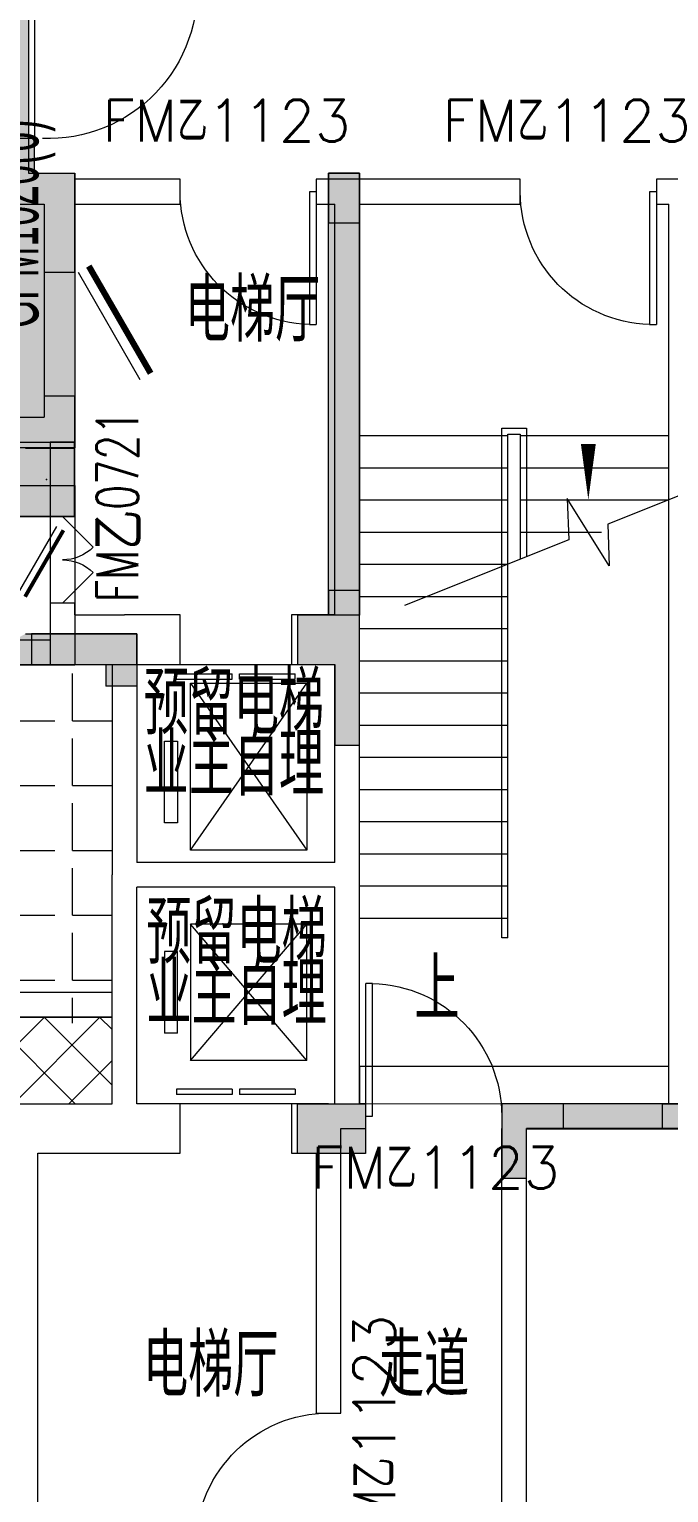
# Model space of a CAD drawing. Extents: x -264757 to 86229, y 4049843 to 4347093.
# Drawn here: x -47703 to -42533, y 4094765 to 4106591 of the extents above; entities that cross this region are included whole.
import ezdxf

# ---------------------------------------------------------------- set-up
doc = ezdxf.new("R2010")
doc.units = 0
doc.header["$LTSCALE"] = 1000
doc.header["$MEASUREMENT"] = 0
doc.layers.add('AX-01DK-PB01$0$AX-001DK-01-PB01-02$0$A-3-WinF(Text)', color=8, linetype='Continuous', plot=False)
doc.layers.add('AX-01DK-PB01$0$AX-03CK-02-PB01$0$AX-03CK-02-PB01$0$WINDOW_TEXT', color=8, linetype='Continuous', plot=False)
for name, color, linetype in [('AX-01DK-PB01$0$AX-03CK-02-PB01$0$AX-03CK-02-PB01$0$PUB_HATCH', 8, 'Continuous'), ('AX-01DK-PB01$0$AX-03CK-02-PB01$0$AX-03CK-02-PB01$0$人防$0$人防$0$A-WIND-IDEN', 8, 'Continuous'), ('AX-01DK-PB01$0$DOOR_FIRE_TEXT', 8, 'Continuous'), ('AX-01DK-PB01$0$PUB_TEXT', 8, 'Continuous')]:
    doc.layers.add(name, color=color, linetype=linetype)
doc.layers.add('无关图层', color=8, linetype='Continuous', lineweight=0)
doc.styles.add('AX-01DK-PB01$0$_TCH_DIM', font='SIMPLEX', dxfattribs={"bigfont": 'GBCBIG'})
doc.styles.add('AX-01DK-PB01$0$_TCH_WINDOW', font='simplex_.ttf', dxfattribs={"width": 0.7, "height": 3.5})
doc.styles.add('AX-01DK-PB01$0$AX-001DK-01-PB01-02$0$_TCH_WINDOW', font='SIMPLEX', dxfattribs={"bigfont": 'GBCBIG'})
doc.styles.add('AX-01DK-PB01$0$AX-03CK-02-PB01$0$AX-03CK-02-PB01$0$_TCH_DIM_T3', font='SIMPLEX', dxfattribs={"width": 0.705882, "bigfont": 'GBCBIG'})
doc.styles.add('AX-01DK-PB01$0$AX-03CK-02-PB01$0$AX-03CK-02-PB01$0$人防$0$人防$0$_TCH_DIM', font='$ GAD E', dxfattribs={"width": 0.7, "bigfont": '$ GAD C'})
doc.styles.add('AX-01DK-PB01$0$Standard', font='gbenor.shx', dxfattribs={"bigfont": 'gbcbig.shx'})

# ---------------------------------------------------------------- blocks, each defined once
blk = doc.blocks.new('AX-01DK-PB01-RFTC')
at = {"layer": '无关图层'}
h = blk.add_hatch(color=251, dxfattribs=at)
h.dxf.hatch_style = 1
h.paths.add_polyline_path([(19773, -61220), (19773, -62171), (18423, -62170), (18423, -70471), (12324, -70471), (12323, -62170), (7773, -62170), (7777, -120370), (8177, -120370), (8177, -120315), (14323, -119683), (14322, -126122), (25972, -126122), (25972, -124922), (26822, -124926), (26822, -122452), (33923, -122452), (33923, -124922), (34773, -124922), (34773, -126122), (41373, -126125), (41373, -124372), (41823, -124372), (41823, -122152), (41447, -122152), (41447, -120270), (48923, -120270), (48923, -123125), (49323, -123125), (49323, -124675), (51824, -124674), (51824, -124055), (54717, -124055), (54717, -125871), (56816, -125871), (56816, -116250), (55967, -116250), (55967, -111420), (63072, -111420), (63072, -103570), (62080, -103570), (62073, -94584), (64569, -94584), (64573, -65385), (66999, -65385), (67002, -52470), (67402, -52470), (67397, -31965), (65807, -31965), (65807, -26418), (68456, -26418), (68457, -17070), (67422, -17070), (67422, -13843), (60301, -13843), (60302, -3770), (55750, -3770), (55750, -12070), (49652, -12070), (49649, -9275), (45355, -9275), (45349, -3821), (40751, -3820), (40750, -12070), (34663, -12070), (34649, -3820), (25757, -3820), (25757, -12071), (19650, -12071), (19650, -3820), (10752, -3820), (10751, -12072), (4662, -12071), (4661, -3769), (4150, -3770), (100, -3769), (100, -23171), (-701, -23171), (-701, -29550), (100, -29550), (11250, -29550), (11250, -32020), (12100, -32020), (12100, -32970), (10750, -32970), (10754, -41272), (4647, -41271), (4650, -32970), (1953, -32970), (1953, -34670), (100, -34670), (100, -57801), (9743, -57801), (9743, -57272), (13567, -57272), (13567, -56751), (15417, -56751), (15416, -58750), (18923, -58750), (18923, -61220)])
h.paths.add_polyline_path([(41812, -58753), (48919, -58753), (48919, -61220), (49773, -61220), (49773, -62170), (48419, -62173), (48426, -70475), (42319, -70475), (42324, -67872), (39323, -67876), (39323, -62423), (41812, -62423)], flags=16)
h.paths.add_polyline_path([(33923, -58751), (33923, -61220), (34773, -61220), (34773, -62170), (33423, -62171), (33430, -70475), (27323, -70475), (27323, -62171), (26373, -62170), (26373, -60670), (26815, -60670), (26823, -58751), (31623, -58751), (31623, -58751)], flags=16)
h.paths.add_polyline_path([(40754, -41272), (34647, -41271), (34650, -32970), (33700, -32970), (33700, -31470), (34142, -31470), (34150, -29551), (38951, -29551), (38950, -29550), (41250, -29550), (41250, -32020), (42100, -32020), (42100, -32970), (40750, -32970)], flags=16)
h.paths.add_polyline_path([(49647, -41270), (49655, -38470), (45349, -38475), (45349, -33220), (49142, -33220), (49142, -29550), (56249, -29550), (56250, -32020), (57100, -32020), (57100, -32970), (55749, -32970), (55754, -41271)], flags=16)
h.paths.add_polyline_path([(25764, -41272), (19657, -41271), (19657, -32970), (19150, -32970), (19150, -29550), (26257, -29550), (26250, -32020), (27100, -32020), (27100, -32970), (25757, -32970)], flags=16)
h.paths.add_polyline_path([(41812, -87950), (48919, -87950), (48919, -90420), (49773, -90420), (49773, -91370), (48419, -91370), (48428, -99684), (41519, -99659), (41519, -97070), (39326, -97074), (39319, -91620), (41822, -91620)], flags=16)
h.paths.add_polyline_path([(33925, -87950), (33923, -90420), (34773, -90420), (34773, -91370), (33425, -91370), (33428, -99683), (26519, -99658), (26523, -95371), (27330, -95371), (27324, -91371), (26373, -91370), (26373, -89870), (26823, -89870), (26823, -87951), (31623, -87951), (31623, -87951)], flags=16)
h.paths.add_polyline_path([(18923, -87950), (18922, -90419), (19772, -90419), (19772, -91369), (18420, -91369), (18427, -99677), (11523, -99666), (11523, -95370), (12323, -95370), (12323, -91370), (10974, -91370), (10974, -90420), (11823, -90420), (11823, -87950)], flags=16)
h.paths.add_polyline_path([(62209, -60116), (64273, -60116), (64273, -55267), (62209, -55267)], flags=16)
h.paths.add_polyline_path([(59799, -89432), (61752, -89432), (61752, -84521), (59799, -84521)], flags=16)
blk.add_lwpolyline([(41447, -120270), (41447, -122152), (41823, -122152), (41823, -124372), (41373, -124372), (41373, -126125), (34773, -126122), (34773, -124922), (33923, -124922), (33923, -122452), (26822, -122452), (26822, -124926), (25972, -124922), (25972, -126122), (14322, -126122), (14323, -119683)], dxfattribs=at)
blk = doc.blocks.new('SX-CK-PB001-WNC$1$20211103.13313578')
at = {"layer": '无关图层'}
h = blk.add_hatch(color=256, dxfattribs=at)
h.dxf.hatch_style = 1
h.paths.add_polyline_path([(0, 600), (450, 600), (450, 0), (0, 0)])
blk.add_lwpolyline([(0, 600), (450, 600), (450, 0), (0, 0)], close=True, dxfattribs=at)
blk.add_point((225, 300), dxfattribs=at)
blk = doc.blocks.new('AX-01DK-PB01$0$AX-001DK-01-PP01$0$AX-001DK-01-PP01$0$$DORLIB2D$00000127')
at = {"layer": '无关图层'}
for points in [[(-0.533, 0.795), (-0.533, 0.69)], [(-0.033, 0.795), (-0.533, 0.795)], [(-0.033, 0.795), (-0.033, 0.69)], [(0.533, 0.795), (0.033, 0.795)], [(0.033, 0.795), (0.033, 0.69)], [(0.533, 0.795), (0.533, 0.69)], [(-0.033, 0.69), (-0.533, 0.69)], [(0.533, 0.69), (0.033, 0.69)], [(0.5, 0.5), (-0.5, 0.5)]]:
    blk.add_lwpolyline(points, dxfattribs=at)
blk = doc.blocks.new('AX-01DK-PB01$0$$DorLib2D$00000001')
at = {"layer": '无关图层'}
for p, q in [((0.45, 0.975), (0.5, 0.975)), ((0.45, 0), (0.45, 0.975)), ((0.5, 0), (0.5, 0.975)), ((0.5, 0), (0.45, 0))]:
    blk.add_line(p, q, dxfattribs=at)
at = {"layer": '无关图层', "lineweight": 13}
blk.add_arc((0.475, 0), 0.975, 91.4693, 180, dxfattribs=at)
blk = doc.blocks.new('AX-01DK-PB01$0$$DorLib2D$00000116')
at = {"layer": '无关图层'}
for p, q in [((-0.5, 0), (-0.146, 0.354)), ((0.5, 0), (0.146, 0.354))]:
    blk.add_line(p, q, dxfattribs=at)
for centre, start, end in [((-0.5, 0), 0, 45), ((0.5, 0), 135, 180)]:
    blk.add_arc(centre, 0.5, start, end, dxfattribs=at)
blk = doc.blocks.new('AX-01DK-PB01$0$AX-03CK-02-PB01$0$AX-03CK-02-PB01$0$$U_DORLIB2D$00000009')
at = {"layer": '无关图层'}
blk.add_line((0.5, 0.2191), (0.5, 1.2134), dxfattribs=at)
at = {"layer": '无关图层', "const_width": 0.05}
blk.add_lwpolyline([(0.5833, 0.2191), (0.5833, 1.2191)], dxfattribs=at)
at = {"layer": '无关图层'}
blk.add_arc((0.5, 0.2191), 1.0009, 85.22396, 182.38594, dxfattribs=at)
blk = doc.blocks.new('AX-01DK-PB01$0$AX-03CK-02-PB01$0$AX-03CK-02-PB01$0$人防$0$人防$0$$DorLib2D$00000191')
at = {"layer": '无关图层'}
blk.add_line((-0.5, 0.15), (0.366, 0.65), dxfattribs=at)
at = {"layer": '无关图层', "const_width": 0.05}
blk.add_lwpolyline([(-0.55, 0.237), (0.316, 0.737)], dxfattribs=at)

msp = doc.modelspace()

# ---------------------------------------------------------------- hatches: boundary and pattern name
at = {"layer": 'AX-01DK-PB01$0$AX-03CK-02-PB01$0$AX-03CK-02-PB01$0$PUB_HATCH'}
for points in [[(-47659.6, 4105426.9), (-47659.6, 4105708), (-47959.6, 4105708), (-47959.6, 4105426.9), (-47817.9, 4105343.6)], [(-47817.9, 4105343.6), (-47834.6, 4105176.9), (-47583.5, 4105176.9), (-47333.5, 4105426.9), (-47659.6, 4105426.9)], [(-47583.5, 4105176.9), (-47583.5, 4104626.9), (-47333.5, 4104626.9), (-47333.5, 4105426.9)], [(-47333.5, 4103206.5), (-47333.5, 4103626.9), (-47583.5, 4103626.9), (-47583.5, 4103456.5)], [(-47875.2, 4103289.9), (-47733.5, 4103206.5), (-47333.5, 4103206.5), (-47583.5, 4103456.5), (-47858.5, 4103456.5)], [(-47875.2, 4101623.2), (-47858.5, 4101456.5), (-47083.5, 4101456.5), (-46833.5, 4101706.5), (-47733.5, 4101706.5)], [(-46833.5, 4101706.5), (-47083.5, 4101456.5), (-47083.5, 4101281.5), (-46833.5, 4101281.5)]]:
    msp.add_hatch(color=256, dxfattribs=at).paths.add_polyline_path(points)
at = {"layer": '无关图层'}
h = msp.add_hatch(color=256, dxfattribs=at)
h.dxf.hatch_style = 1
h.paths.add_polyline_path([(-45283.3, 4105426.5), (-45033.3, 4105426.5), (-45033.3, 4101856.5), (-45283.3, 4101856.5)])
for points in [[(-45033.3, 4105426.5), (-45283.3, 4105426.5), (-45283.3, 4105026.5), (-45033.3, 4105026.5)], [(-45233.3, 4101456.5), (-45233.3, 4100806.5), (-45033.3, 4100806.5), (-45033.3, 4102056.5), (-45283.3, 4102056.5), (-45283.3, 4101856.5), (-45533.3, 4101856.5), (-45533.3, 4101456.5)], [(-47683.3, 4101706.5), (-47683.3, 4101456.5), (-46833.3, 4101456.5), (-46833.3, 4101706.5)], [(-44983.3, 4097506.5), (-45533.3, 4097506.5), (-45533.3, 4097906.5), (-44983.3, 4097906.5)], [(-43683.5, 4097306.6), (-43683.5, 4097706.6), (-43383.5, 4097706.6), (-43383.5, 4097906.6), (-43883.5, 4097906.6), (-43883.5, 4097306.6)], [(-42583.3, 4097906.5), (-42183.3, 4097906.5), (-42183.3, 4097706.5), (-42583.3, 4097706.5)]]:
    msp.add_hatch(color=256, dxfattribs=at).paths.add_polyline_path(points)
h = msp.add_hatch(color=256, dxfattribs=at)
h.dxf.hatch_style = 1
h.paths.add_polyline_path([(-45533.3, 4101856.5), (-45533.3, 4101456.5), (-45233.3, 4101456.5), (-45233.3, 4100806.5), (-45033.3, 4100806.5), (-45033.3, 4101856.5)])
h = msp.add_hatch(color=256, dxfattribs=at)
h.dxf.hatch_style = 1
h.paths.add_polyline_path([(-47683.3, 4101706.5), (-47683.3, 4101456.5), (-46833.3, 4101456.5), (-46833.3, 4101706.5)])
h = msp.add_hatch(color=256, dxfattribs=at)
h.dxf.hatch_style = 1
h.paths.add_polyline_path([(-43683.5, 4097706.5), (-43683.5, 4097306.5), (-43883.5, 4097306.5), (-43883.5, 4097706.5), (-43883.5, 4097706.5), (-43883.5, 4097906.5), (-45033.5, 4097906.5), (-45033.5, 4097906.5), (-42533.5, 4097906.5), (-42533.5, 4097906.5), (-42183.5, 4097906.5), (-42183.5, 4097706.5)])

# ---------------------------------------------------------------- linework, layer by layer
for p, q in [((-47659.6, 4106908), (-47659.6, 4105708)), ((-47659.6, 4105708), (-47959.6, 4105708)), ((-47659.6, 4105426.9), (-47659.6, 4105708)), ((-47659.6, 4105426.9), (-47333.5, 4105426.9)), ((-46483.4, 4105378), (-47333.7, 4105378)), ((-47333.7, 4105378), (-47333.7, 4105178)), ((-47333.5, 4104626.9), (-47333.5, 4105426.9)), ((-46483.4, 4105178), (-46483.4, 4105378)), ((-45133.4, 4105378), (-45383.4, 4105378)), ((-45383.4, 4105378), (-45383.4, 4105178)), ((-43733.4, 4105378), (-45133.4, 4105378)), ((-43733.4, 4105178), (-43733.4, 4105378)), ((-42433.4, 4105378), (-42633.4, 4105378)), ((-42633.4, 4105378), (-42633.4, 4105178)), ((-47834.6, 4105176.9), (-47583.5, 4105176.9)), ((-47583.5, 4105176.9), (-47583.5, 4104626.9)), ((-47333.7, 4105178), (-46483.4, 4105178)), ((-45383.4, 4105178), (-45233.4, 4105178)), ((-45233.4, 4101858), (-45233.4, 4105178)), ((-45033.4, 4105178), (-43733.4, 4105178)), ((-45033.4, 4101558), (-45033.4, 4105178)), ((-42633.4, 4105178), (-42533.4, 4105178)), ((-42533.4, 4101558), (-42533.4, 4105178)), ((-47583.5, 4104626.9), (-47333.5, 4104626.9)), ((-47583.5, 4104626.9), (-47583.5, 4103626.9)), ((-47333.5, 4104626.9), (-47333.5, 4103626.9)), ((-47333.5, 4103626.9), (-47583.5, 4103626.9)), ((-47583.5, 4103626.9), (-47583.5, 4103456.5)), ((-47333.5, 4103206.5), (-47333.5, 4103626.9)), ((-47858.5, 4103456.5), (-47583.5, 4103456.5)), ((-47733.5, 4103206.5), (-47333.5, 4103206.5)), ((-47533.4, 4103253), (-47533.4, 4102653)), ((-47333.4, 4103253), (-47533.4, 4103253)), ((-47333.4, 4102653), (-47333.4, 4103253)), ((-45033.3, 4099408), (-45033.3, 4103308)), ((-45033.3, 4103308), (-43833.3, 4103308)), ((-43833.3, 4099408), (-43833.3, 4103308)), ((-43733.3, 4103308), (-42533.3, 4103308)), ((-45033.3, 4103048), (-43833.3, 4103048)), ((-43733.3, 4103048), (-42533.3, 4103048)), ((-45033.3, 4102788), (-43833.3, 4102788)), ((-43733.3, 4102788), (-42533.3, 4102788)), ((-47533.4, 4102653), (-47333.4, 4102653)), ((-45033.3, 4102528), (-43833.3, 4102528)), ((-43733.3, 4102528), (-43077.5, 4102528)), ((-45033.3, 4102268), (-43833.3, 4102268)), ((-47333.4, 4101953), (-47533.4, 4101953)), ((-47533.4, 4101953), (-47533.4, 4101458)), ((-47333.4, 4101858), (-47333.4, 4101953)), ((-45033.3, 4102008), (-43833.3, 4102008)), ((-47333.4, 4101858), (-46933.4, 4101858)), ((-46483.4, 4101858), (-46933.4, 4101858)), ((-46483.4, 4101458), (-46483.4, 4101858)), ((-45233.4, 4101858), (-45583.4, 4101858)), ((-45583.4, 4101858), (-45583.4, 4101458)), ((-47733.5, 4101706.5), (-46833.5, 4101706.5)), ((-46833.5, 4101706.5), (-46833.5, 4101281.5)), ((-45033.3, 4101748), (-43833.3, 4101748)), ((-55133.2, 4101658), (-47533.4, 4101658)), ((-47533.4, 4101658), (-47533.4, 4101458)), ((-45033.4, 4099758), (-45033.4, 4101558)), ((-42533.4, 4099758), (-42533.4, 4101558)), ((-55133.2, 4101458), (-47533.4, 4101458)), ((-47858.5, 4101456.5), (-47083.5, 4101456.5)), ((-47533.4, 4101458), (-47033.4, 4101458)), ((-47083.5, 4101456.5), (-47083.5, 4101281.5)), ((-47033.4, 4101458), (-47033.4, 4099758)), ((-46833.4, 4101458), (-46833.4, 4099858)), ((-46833.4, 4101458), (-46483.4, 4101458)), ((-45583.4, 4101458), (-45233.4, 4101458)), ((-45233.4, 4099858), (-45233.4, 4101458)), ((-45033.3, 4101488), (-43833.3, 4101488)), ((-47354.4, 4101003.1), (-47354.4, 4101384.1)), ((-46833.5, 4101281.5), (-47083.5, 4101281.5)), ((-45033.3, 4101228), (-43833.3, 4101228)), ((-47878.2, 4101003.1), (-47497.2, 4101003.1)), ((-47354.4, 4101003.1), (-47033.1, 4101003.1)), ((-45033.3, 4100968), (-43833.3, 4100968)), ((-47354.4, 4100479.3), (-47354.4, 4100860.3)), ((-45033.3, 4100708), (-43833.3, 4100708)), ((-47878.2, 4100479.3), (-47497.2, 4100479.3)), ((-47354.4, 4100479.3), (-47033.1, 4100479.3)), ((-45033.3, 4100448), (-43833.3, 4100448)), ((-47354.4, 4099955.4), (-47354.4, 4100336.4)), ((-45033.3, 4100188), (-43833.3, 4100188)), ((-47878.2, 4099955.4), (-47497.2, 4099955.4)), ((-47354.4, 4099955.4), (-47033.1, 4099955.4)), ((-45033.3, 4099928), (-43833.3, 4099928)), ((-47354.4, 4099431.5), (-47354.4, 4099812.5)), ((-45233.4, 4099858), (-46833.4, 4099858)), ((-47033.4, 4097908), (-47033.4, 4099758)), ((-45033.4, 4097908), (-45033.4, 4099758)), ((-45033.3, 4099668), (-43833.3, 4099668)), ((-42533.4, 4097908), (-42533.4, 4099758)), ((-45233.4, 4099658), (-46833.4, 4099658)), ((-46833.4, 4097908), (-46833.4, 4099658)), ((-45233.4, 4097908), (-45233.4, 4099658)), ((-47878.2, 4099431.5), (-47497.2, 4099431.5)), ((-47354.4, 4099431.5), (-47033.1, 4099431.5)), ((-45458.4, 4099358), (-46398.4, 4099358)), ((-46398.4, 4099358), (-46398.4, 4098258)), ((-46398.4, 4098258), (-45458.4, 4099358)), ((-45458.4, 4098258), (-46398.4, 4099358)), ((-45458.4, 4098258), (-45458.4, 4099358)), ((-45033.3, 4099408), (-43833.3, 4099408)), ((-47354.4, 4098907.6), (-47354.4, 4099288.6)), ((-46503.4, 4099138), (-46608.4, 4099138)), ((-46608.4, 4099138), (-46608.4, 4098478)), ((-46503.4, 4098478), (-46503.4, 4099138)), ((-47878.2, 4098907.6), (-47497.2, 4098907.6)), ((-47354.4, 4098907.6), (-47033.1, 4098907.6)), ((-47033.6, 4098808), (-50084, 4098808)), ((-47354.4, 4098559.1), (-47354.4, 4098764.8)), ((-47033.6, 4098608), (-47033.6, 4098808)), ((-57184, 4089004.1), (-47580.1, 4098608)), ((-47033.4, 4098608), (-55534.4, 4098608)), ((-50084, 4098608), (-47033.6, 4098608)), ((-47332.1, 4097908), (-48032.1, 4098608)), ((-47831.1, 4097908), (-47131.1, 4098608)), ((-47033.4, 4098058.4), (-47583.1, 4098608)), ((-47033.4, 4098507.4), (-47134.1, 4098608)), ((-47033.4, 4097908), (-47033.4, 4098608)), ((-46503.4, 4098478), (-46608.4, 4098478)), ((-47382.1, 4097908), (-47033.4, 4098256.6)), ((-47833.4, 4097908), (-47033.4, 4097908)), ((-47833.4, 4097908), (-47033.4, 4097908)), ((-46483.4, 4097908), (-46833.4, 4097908)), ((-46483.4, 4097508), (-46483.4, 4097908)), ((-45283.5, 4097908), (-45583.4, 4097908)), ((-45583.4, 4097908), (-45583.4, 4097508)), ((-45283.5, 4097908), (-45233.4, 4097908)), ((-44983.1, 4097908), (-45033.4, 4097908)), ((-44983.1, 4097708), (-44983.1, 4097908)), ((-43783.1, 4097908), (-43883.1, 4097908)), ((-43883.1, 4097908), (-43883.1, 4097708)), ((-42533.4, 4097908), (-43783.1, 4097908)), ((-45183.5, 4095408), (-45183.5, 4097708)), ((-45183.5, 4097708), (-45133.4, 4097708)), ((-45133.4, 4097708), (-44983.1, 4097708)), ((-43883.1, 4093408), (-43883.1, 4097708)), ((-42433.4, 4097708), (-43683.1, 4097708)), ((-43683.1, 4093658), (-43683.1, 4097708)), ((-47633.4, 4093658), (-47633.4, 4097508)), ((-47633.4, 4097508), (-46933.4, 4097508)), ((-46933.4, 4097508), (-46483.4, 4097508)), ((-45583.4, 4097508), (-45383.5, 4097508)), ((-45383.5, 4097508), (-45383.5, 4095408)), ((-45383.5, 4095408), (-45183.5, 4095408))]:
    msp.add_line(p, q, dxfattribs=at)
for points in [[(-45283.3, 4105426.5), (-45033.3, 4105426.5), (-45033.3, 4101856.5), (-45283.3, 4101856.5)], [(-45033.3, 4105426.5), (-45283.3, 4105426.5), (-45283.3, 4105026.5), (-45033.3, 4105026.5)], [(-55033.4, 4101653.4), (-55033.4, 4102653.4), (-47533.8, 4102653.4), (-47533.8, 4101653.4)], [(-45233.3, 4101456.5), (-45233.3, 4100806.5), (-45033.3, 4100806.5), (-45033.3, 4102056.5), (-45283.3, 4102056.5), (-45283.3, 4101856.5), (-45533.3, 4101856.5), (-45533.3, 4101456.5)], [(-45533.3, 4101856.5), (-45533.3, 4101456.5), (-45233.3, 4101456.5), (-45233.3, 4100806.5), (-45033.3, 4100806.5), (-45033.3, 4101856.5)], [(-47683.3, 4101706.5), (-47683.3, 4101456.5), (-46833.3, 4101456.5), (-46833.3, 4101706.5)], [(-46398.4, 4101308), (-45458.4, 4101308), (-45458.4, 4099958), (-46398.4, 4099958)], [(-46608.4, 4100838), (-46503.4, 4100838), (-46503.4, 4100178), (-46608.4, 4100178)], [(-44983.3, 4097506.5), (-45533.3, 4097506.5), (-45533.3, 4097906.5), (-44983.3, 4097906.5)], [(-43683.5, 4097306.6), (-43683.5, 4097706.6), (-43383.5, 4097706.6), (-43383.5, 4097906.6), (-43883.5, 4097906.6), (-43883.5, 4097306.6)], [(-43883.5, 4097306.5), (-43683.5, 4097306.5), (-43683.5, 4097706.5), (-42183.3, 4097706.5), (-42183.3, 4097906.5), (-43883.5, 4097906.5)], [(-42583.3, 4097906.5), (-42183.3, 4097906.5), (-42183.3, 4097706.5), (-42583.3, 4097706.5)]]:
    msp.add_lwpolyline(points, close=True, dxfattribs=at)
msp.add_lwpolyline([(-44433.3, 4099265, 0, 0, 0), (-44433.3, 4103686.4, 0, 0, 0), (-43183.3, 4103686.4, 0, 0, 0), (-43183.3, 4102788, 0, 120, 0), (-43183.3, 4103238, 0, 0, 0)], format="xyseb", dxfattribs=at)
for points in [[(-43833.3, 4099248), (-43883.3, 4099248), (-43883.3, 4103368), (-43683.3, 4103368), (-43683.3, 4102328)], [(-43833.3, 4099248), (-43833.3, 4103318), (-43733.3, 4103318), (-43733.3, 4102308)], [(-41697.6, 4103122.3), (-43026.6, 4102590.7), (-43016, 4102255.6), (-43353.2, 4102799.3), (-43339.9, 4102465.3), (-44668.9, 4101933.8)], [(-54333.6, 4101453.4), (-55233.4, 4101453.4), (-55233.4, 4102903.4), (-47333.8, 4102903.4), (-47333.8, 4101453.4), (-54333.6, 4101453.4)], [(-46398.4, 4099958), (-45458.4, 4101308)], [(-46398.4, 4101308), (-45458.4, 4099958)], [(-45458.4, 4098258), (-46398.4, 4098258)], [(-42533.4, 4097909), (-42533.4, 4098209), (-45033.4, 4098209), (-45033.4, 4097909), (-42533.4, 4097908), (-42533.4, 4098209)]]:
    msp.add_lwpolyline(points, dxfattribs=at)
at = {"layer": '无关图层', "ltscale": 0.5}
msp.add_lwpolyline([(-47683.3, 4101706.5), (-47683.3, 4101456.5), (-46833.3, 4101456.5), (-46833.3, 4101706.5)], close=True, dxfattribs=at)

# ---------------------------------------------------------------- block references
at = {"layer": '无关图层'}
for name, p in [('AX-01DK-PB01-RFTC', (-89156.8, 4227579.4)), ('SX-CK-PB001-WNC$1$20211103.13313578', (-47789.6, 4102653))]:
    msp.add_blockref(name, p, dxfattribs=at)
ref = msp.add_blockref('AX-01DK-PB01$0$AX-03CK-02-PB01$0$AX-03CK-02-PB01$0$$U_DORLIB2D$00000009', (-47809.6, 4106308), dxfattribs=dict(at, xscale=-1200, yscale=1200, zscale=300, rotation=269.9999998876372))
ref.add_attrib('A', '*GHFM1223(6)', (-48188.8, 4105932.8), dxfattribs={"layer": 'AX-01DK-PB01$0$AX-03CK-02-PB01$0$AX-03CK-02-PB01$0$WINDOW_TEXT', "height": 386.75, "rotation": 90, "style": 'AX-01DK-PB01$0$AX-03CK-02-PB01$0$AX-03CK-02-PB01$0$_TCH_DIM_T3', "width": 0.49827})
ref = msp.add_blockref('AX-01DK-PB01$0$$DorLib2D$00000001', (-45933.4, 4105278), dxfattribs=dict(at, xscale=1100, yscale=-1100, zscale=200, rotation=359.999999999903))
ref.add_attrib('A', 'FM乙1123', (-47112.7, 4105682.9), dxfattribs={"layer": 'AX-01DK-PB01$0$AX-001DK-01-PB01-02$0$A-3-WinF(Text)', "height": 337.59, "style": 'AX-01DK-PB01$0$AX-001DK-01-PB01-02$0$_TCH_WINDOW'})
ref = msp.add_blockref('AX-01DK-PB01$0$$DorLib2D$00000001', (-43183.4, 4105278), dxfattribs=dict(at, xscale=1100, yscale=-1100, zscale=200, rotation=359.9999999999605))
ref.add_attrib('A', 'FM乙1123', (-44362.7, 4105682.9), dxfattribs={"layer": 'AX-01DK-PB01$0$AX-001DK-01-PB01-02$0$A-3-WinF(Text)', "height": 337.59, "style": 'AX-01DK-PB01$0$AX-001DK-01-PB01-02$0$_TCH_WINDOW'})
ref = msp.add_blockref('AX-01DK-PB01$0$AX-03CK-02-PB01$0$AX-03CK-02-PB01$0$人防$0$人防$0$$DorLib2D$00000191', (-47458.5, 4104126.9), dxfattribs=dict(at, xscale=1000, yscale=1000, zscale=250, rotation=270.0000556584648))
ref.add_attrib('A', 'GFM1020(6)', (-47629, 4104172.1), dxfattribs={"layer": 'AX-01DK-PB01$0$AX-03CK-02-PB01$0$AX-03CK-02-PB01$0$人防$0$人防$0$A-WIND-IDEN', "height": 455, "rotation": 90.00006, "style": 'AX-01DK-PB01$0$AX-03CK-02-PB01$0$AX-03CK-02-PB01$0$人防$0$人防$0$_TCH_DIM', "width": 0.49})
ref = msp.add_blockref('AX-01DK-PB01$0$AX-03CK-02-PB01$0$AX-03CK-02-PB01$0$人防$0$人防$0$$DorLib2D$00000191', (-47883.5, 4102346.5), dxfattribs=dict(at, xscale=-620, yscale=620, zscale=300, rotation=269.9999456818001))
ref.add_attrib('A', 'HK600(5)', (-48119.9, 4102346.5), dxfattribs={"layer": 'AX-01DK-PB01$0$AX-03CK-02-PB01$0$AX-03CK-02-PB01$0$人防$0$人防$0$A-WIND-IDEN', "height": 455, "rotation": 89.99995, "style": 'AX-01DK-PB01$0$AX-03CK-02-PB01$0$AX-03CK-02-PB01$0$人防$0$人防$0$_TCH_DIM', "width": 0.49})
ref = msp.add_blockref('AX-01DK-PB01$0$$DorLib2D$00000116', (-47433.4, 4102303), dxfattribs=dict(at, xscale=-700, yscale=700, zscale=200, rotation=269.9999999999397))
ref.add_attrib('A', 'FM乙0721', (-46821, 4101960.1), dxfattribs={"layer": 'AX-01DK-PB01$0$DOOR_FIRE_TEXT', "height": 337.15, "rotation": 90, "style": 'AX-01DK-PB01$0$_TCH_WINDOW', "width": 0.7})
at = {"layer": '无关图层', "zscale": 400}
for p, xscale, yscale, rotation in [((-46033.4, 4101658), -900, -400, 359.999999999911), ((-46033.4, 4097708), 900, 400, 7.179823817071758e-09)]:
    msp.add_blockref('AX-01DK-PB01$0$AX-001DK-01-PP01$0$AX-001DK-01-PP01$0$$DORLIB2D$00000127', p, dxfattribs=dict(at, xscale=xscale, yscale=yscale, rotation=rotation))
at = {"layer": '无关图层'}
ref = msp.add_blockref('AX-01DK-PB01$0$$DorLib2D$00000001', (-44433.1, 4097808), dxfattribs=dict(at, xscale=1100, yscale=-1100, zscale=200, rotation=180))
ref.add_attrib('A', 'FM乙1123', (-45424, 4097222.8), dxfattribs={"layer": 'AX-01DK-PB01$0$AX-001DK-01-PB01-02$0$A-3-WinF(Text)', "height": 337.59, "style": 'AX-01DK-PB01$0$AX-001DK-01-PB01-02$0$_TCH_WINDOW'})
ref = msp.add_blockref('AX-01DK-PB01$0$$DorLib2D$00000001', (-45283.5, 4094858), dxfattribs=dict(at, xscale=-1100, yscale=1100, zscale=200, rotation=89.9999999998635))
ref.add_attrib('A', 'FM乙1123', (-44744.6, 4094197), dxfattribs={"layer": 'AX-01DK-PB01$0$AX-001DK-01-PB01-02$0$A-3-WinF(Text)', "height": 337.59, "rotation": 90, "style": 'AX-01DK-PB01$0$AX-001DK-01-PB01-02$0$_TCH_WINDOW'})

# ---------------------------------------------------------------- texts
at = {"layer": 'AX-01DK-PB01$0$PUB_TEXT', "color": 7, "style": 'AX-01DK-PB01$0$_TCH_DIM'}
msp.add_text('上', height=506.4, dxfattribs=at).set_placement((-44589.6, 4098582.5))
at = {"layer": '无关图层', "style": 'AX-01DK-PB01$0$Standard'}
for s, p in [('电梯厅', (-46444.8, 4104066.2)), ('预留电梯', (-46778.4, 4100891.8)), ('业主自理', (-46778.4, 4100397.4)), ('预留电梯', (-46756.4, 4099039.1)), ('业主自理', (-46756.4, 4098544.7)), ('电梯厅', (-46783.1, 4095541.9)), ('走道', (-44875.1, 4095541.9))]:
    msp.add_text(s, height=506.38, dxfattribs=at).set_placement(p)

doc.saveas('drawing.dxf')
